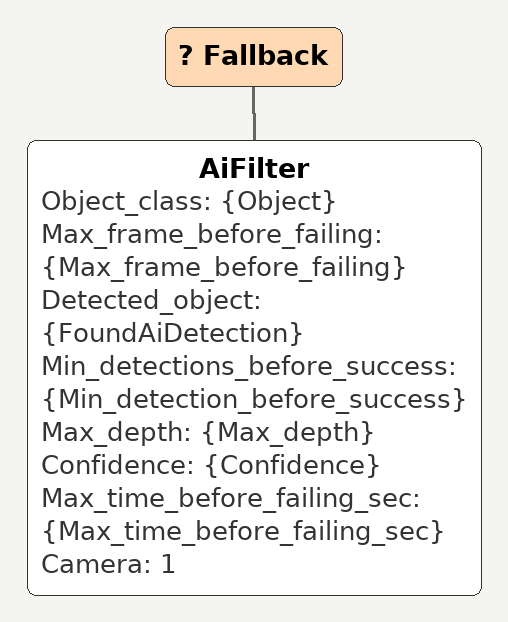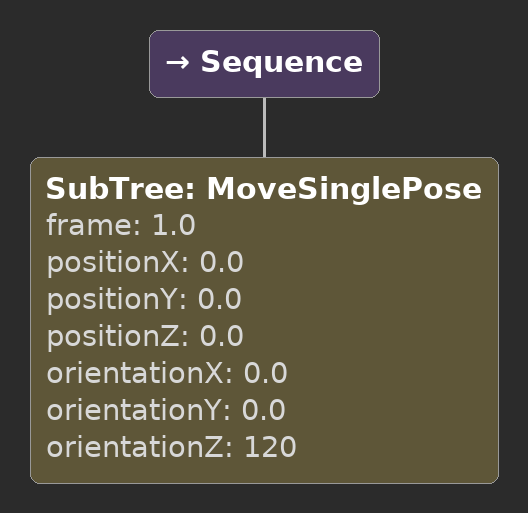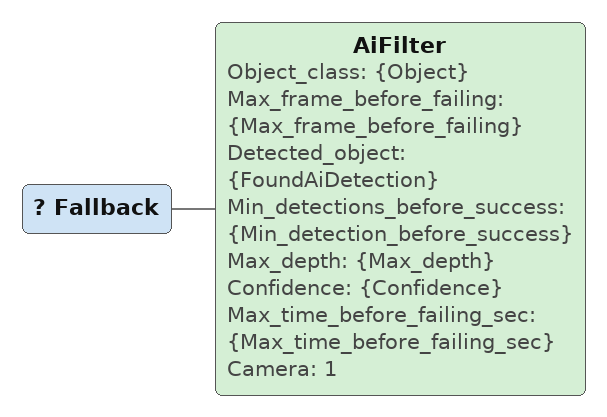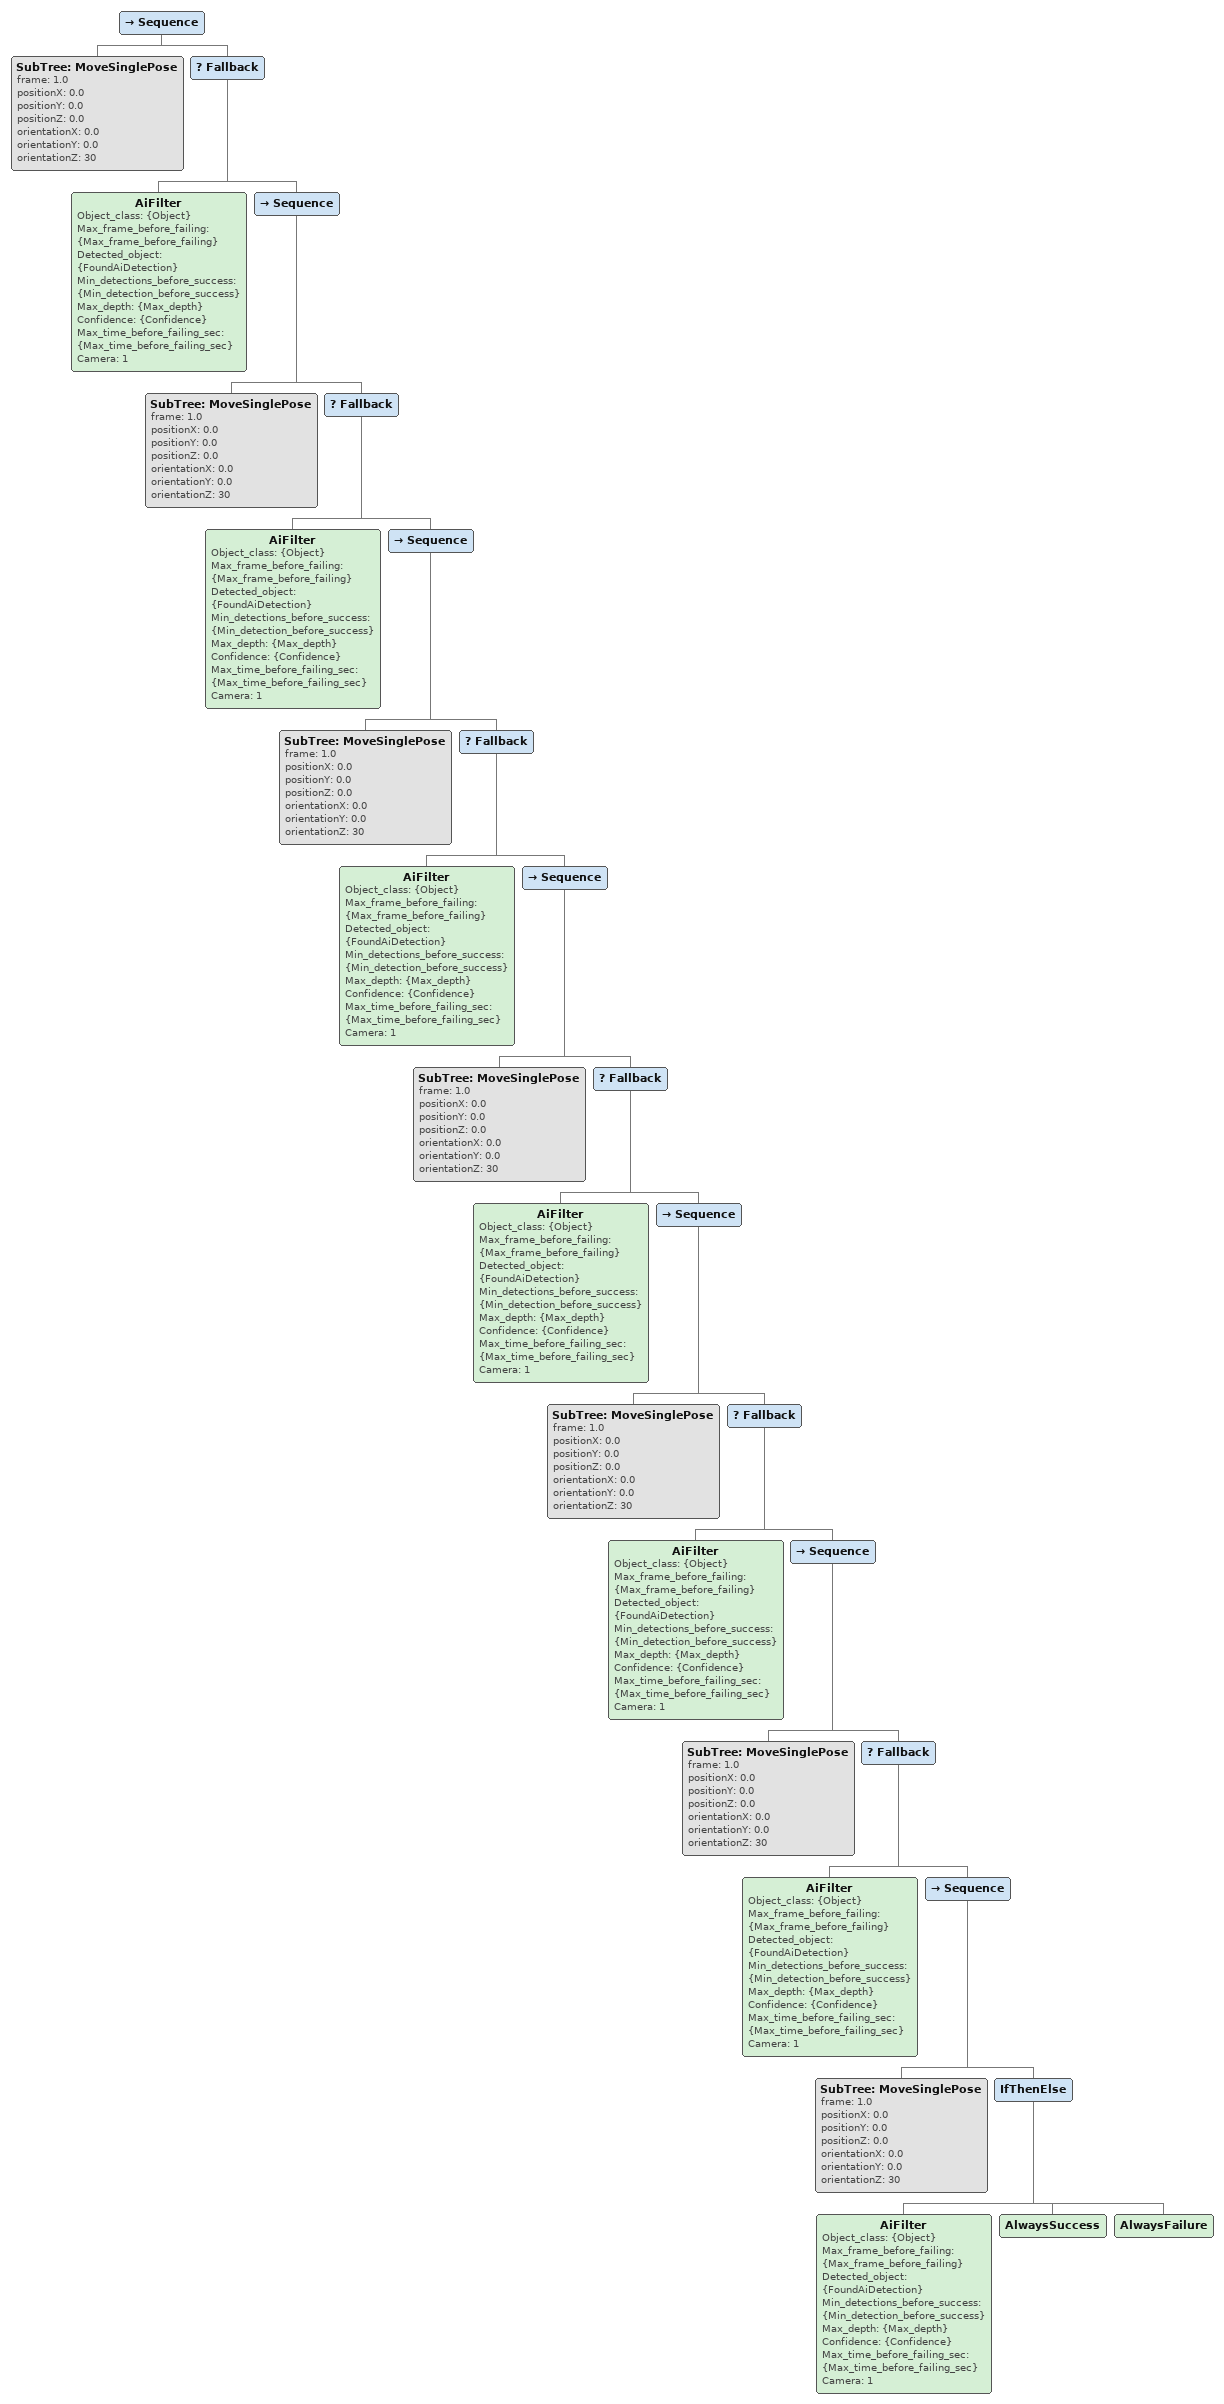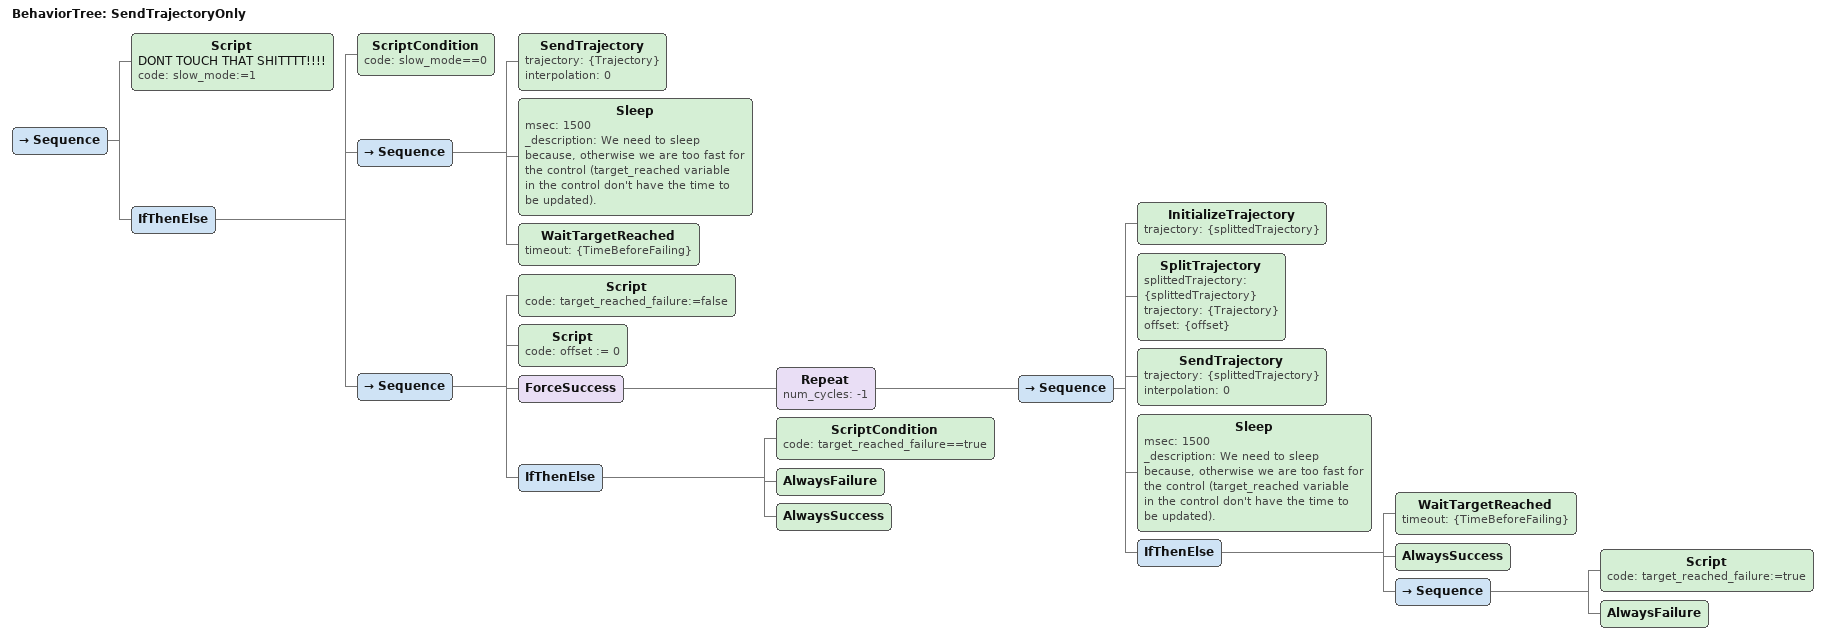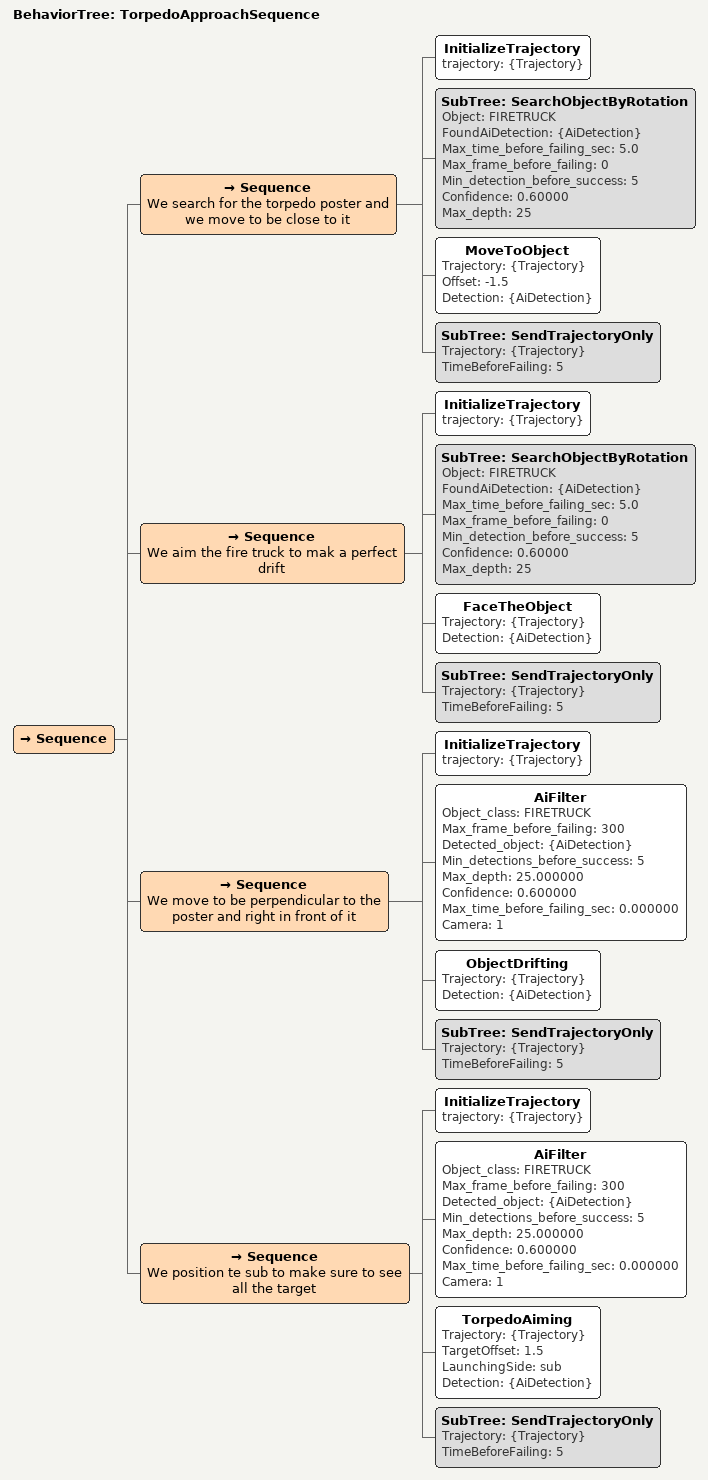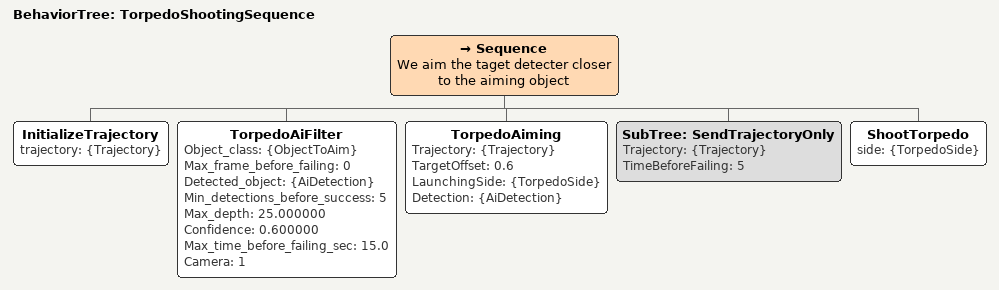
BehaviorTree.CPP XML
<Fallback>
  <AiFilter Object_class="{Object}" Max_frame_before_failing="{Max_frame_before_failing}" Detected_object="{FoundAiDetection}" Min_detections_before_success="{Min_detection_before_success}" Max_depth="{Max_depth}" Confidence="{Confidence}" Max_time_before_failing_sec="{Max_time_before_failing_sec}" Camera="1"/>
</Fallback>

<Sequence>
  <SubTree ID="MoveSinglePose" frame="1.0" positionX="0.0" positionY="0.0" positionZ="0.0" orientationX="0.0" orientationY="0.0" orientationZ="120"/>
</Sequence>

<Fallback>
  <AiFilter Object_class="{Object}" Max_frame_before_failing="{Max_frame_before_failing}" Detected_object="{FoundAiDetection}" Min_detections_before_success="{Min_detection_before_success}" Max_depth="{Max_depth}" Confidence="{Confidence}" Max_time_before_failing_sec="{Max_time_before_failing_sec}" Camera="1"/>
</Fallback>

<Sequence>
  <SubTree ID="MoveSinglePose" frame="1.0" positionX="0.0" positionY="0.0" positionZ="0.0" orientationX="0.0" orientationY="0.0" orientationZ="30"/>
  <Fallback>
    <AiFilter Object_class="{Object}" Max_frame_before_failing="{Max_frame_before_failing}" Detected_object="{FoundAiDetection}" Min_detections_before_success="{Min_detection_before_success}" Max_depth="{Max_depth}" Confidence="{Confidence}" Max_time_before_failing_sec="{Max_time_before_failing_sec}" Camera="1"/>
    <Sequence>
      <SubTree ID="MoveSinglePose" frame="1.0" positionX="0.0" positionY="0.0" positionZ="0.0" orientationX="0.0" orientationY="0.0" orientationZ="30"/>
      <Fallback>
        <AiFilter Object_class="{Object}" Max_frame_before_failing="{Max_frame_before_failing}" Detected_object="{FoundAiDetection}" Min_detections_before_success="{Min_detection_before_success}" Max_depth="{Max_depth}" Confidence="{Confidence}" Max_time_before_failing_sec="{Max_time_before_failing_sec}" Camera="1"/>
        <Sequence>
          <SubTree ID="MoveSinglePose" frame="1.0" positionX="0.0" positionY="0.0" positionZ="0.0" orientationX="0.0" orientationY="0.0" orientationZ="30"/>
          <Fallback>
            <AiFilter Object_class="{Object}" Max_frame_before_failing="{Max_frame_before_failing}" Detected_object="{FoundAiDetection}" Min_detections_before_success="{Min_detection_before_success}" Max_depth="{Max_depth}" Confidence="{Confidence}" Max_time_before_failing_sec="{Max_time_before_failing_sec}" Camera="1"/>
            <Sequence>
              <SubTree ID="MoveSinglePose" frame="1.0" positionX="0.0" positionY="0.0" positionZ="0.0" orientationX="0.0" orientationY="0.0" orientationZ="30"/>
              <Fallback>
                <AiFilter Object_class="{Object}" Max_frame_before_failing="{Max_frame_before_failing}" Detected_object="{FoundAiDetection}" Min_detections_before_success="{Min_detection_before_success}" Max_depth="{Max_depth}" Confidence="{Confidence}" Max_time_before_failing_sec="{Max_time_before_failing_sec}" Camera="1"/>
                <Sequence>
                  <SubTree ID="MoveSinglePose" frame="1.0" positionX="0.0" positionY="0.0" positionZ="0.0" orientationX="0.0" orientationY="0.0" orientationZ="30"/>
                  <Fallback>
                    <AiFilter Object_class="{Object}" Max_frame_before_failing="{Max_frame_before_failing}" Detected_object="{FoundAiDetection}" Min_detections_before_success="{Min_detection_before_success}" Max_depth="{Max_depth}" Confidence="{Confidence}" Max_time_before_failing_sec="{Max_time_before_failing_sec}" Camera="1"/>
                    <Sequence>
                      <SubTree ID="MoveSinglePose" frame="1.0" positionX="0.0" positionY="0.0" positionZ="0.0" orientationX="0.0" orientationY="0.0" orientationZ="30"/>
                      <Fallback>
                        <AiFilter Object_class="{Object}" Max_frame_before_failing="{Max_frame_before_failing}" Detected_object="{FoundAiDetection}" Min_detections_before_success="{Min_detection_before_success}" Max_depth="{Max_depth}" Confidence="{Confidence}" Max_time_before_failing_sec="{Max_time_before_failing_sec}" Camera="1"/>
                        <Sequence>
                          <SubTree ID="MoveSinglePose" frame="1.0" positionX="0.0" positionY="0.0" positionZ="0.0" orientationX="0.0" orientationY="0.0" orientationZ="30"/>
                          <IfThenElse>
                            <AiFilter Object_class="{Object}" Max_frame_before_failing="{Max_frame_before_failing}" Detected_object="{FoundAiDetection}" Min_detections_before_success="{Min_detection_before_success}" Max_depth="{Max_depth}" Confidence="{Confidence}" Max_time_before_failing_sec="{Max_time_before_failing_sec}" Camera="1"/>
                            <AlwaysSuccess/>
                            <AlwaysFailure/>
                          </IfThenElse>
                        </Sequence>
                      </Fallback>
                    </Sequence>
                  </Fallback>
                </Sequence>
              </Fallback>
            </Sequence>
          </Fallback>
        </Sequence>
      </Fallback>
    </Sequence>
  </Fallback>
</Sequence>

<BehaviorTree ID="SendTrajectoryOnly">
  <Sequence>
    <Script name="DONT TOUCH THAT SHITTTT!!!!" code="slow_mode:=1"/>
    <IfThenElse>
      <ScriptCondition code="slow_mode==0"/>
      <Sequence>
        <SendTrajectory trajectory="{Trajectory}" interpolation="0"/>
        <Sleep msec="1500" _description="We need to sleep because, otherwise we are too fast for the control (target_reached variable in the control don't have the time to be updated)."/>
        <WaitTargetReached timeout="{TimeBeforeFailing}"/>
      </Sequence>
      <Sequence>
        <Script code="target_reached_failure:=false"/>
        <Script code="offset := 0"/>
        <ForceSuccess>
          <Repeat num_cycles="-1">
            <Sequence>
              <InitializeTrajectory trajectory="{splittedTrajectory}"/>
              <SplitTrajectory splittedTrajectory="{splittedTrajectory}" trajectory="{Trajectory}" offset="{offset}"/>
              <SendTrajectory trajectory="{splittedTrajectory}" interpolation="0"/>
              <Sleep msec="1500" _description="We need to sleep because, otherwise we are too fast for the control (target_reached variable in the control don't have the time to be updated)."/>
              <IfThenElse>
                <WaitTargetReached timeout="{TimeBeforeFailing}"/>
                <AlwaysSuccess/>
                <Sequence>
                  <Script code="target_reached_failure:=true"/>
                  <AlwaysFailure/>
                </Sequence>
              </IfThenElse>
            </Sequence>
          </Repeat>
        </ForceSuccess>
        <IfThenElse>
          <ScriptCondition code="target_reached_failure==true"/>
          <AlwaysFailure/>
          <AlwaysSuccess/>
        </IfThenElse>
      </Sequence>
    </IfThenElse>
  </Sequence>
</BehaviorTree>

<BehaviorTree ID="TorpedoApproachSequence">
  <Sequence>
    <Sequence name="We search for the torpedo poster and we move to be close to it">
      <InitializeTrajectory trajectory="{Trajectory}"/>
      <SubTree ID="SearchObjectByRotation" Object="FIRETRUCK" FoundAiDetection="{AiDetection}" Max_time_before_failing_sec="5.0" Max_frame_before_failing="0" Min_detection_before_success="5" Confidence="0.60000" Max_depth="25"/>
      <MoveToObject Trajectory="{Trajectory}" Offset="-1.5" Detection="{AiDetection}"/>
      <SubTree ID="SendTrajectoryOnly" Trajectory="{Trajectory}" TimeBeforeFailing="5"/>
    </Sequence>
    <Sequence name="We aim the fire truck to mak a perfect drift">
      <InitializeTrajectory trajectory="{Trajectory}"/>
      <SubTree ID="SearchObjectByRotation" Object="FIRETRUCK" FoundAiDetection="{AiDetection}" Max_time_before_failing_sec="5.0" Max_frame_before_failing="0" Min_detection_before_success="5" Confidence="0.60000" Max_depth="25"/>
      <FaceTheObject Trajectory="{Trajectory}" Detection="{AiDetection}"/>
      <SubTree ID="SendTrajectoryOnly" Trajectory="{Trajectory}" TimeBeforeFailing="5"/>
    </Sequence>
    <Sequence name="We move to be perpendicular to the poster and right in front of it">
      <InitializeTrajectory trajectory="{Trajectory}"/>
      <AiFilter Object_class="FIRETRUCK" Max_frame_before_failing="300" Detected_object="{AiDetection}" Min_detections_before_success="5" Max_depth="25.000000" Confidence="0.600000" Max_time_before_failing_sec="0.000000" Camera="1"/>
      <ObjectDrifting Trajectory="{Trajectory}" Detection="{AiDetection}"/>
      <SubTree ID="SendTrajectoryOnly" Trajectory="{Trajectory}" TimeBeforeFailing="5"/>
    </Sequence>
    <Sequence name="We position te sub to make sure to see all the target">
      <InitializeTrajectory trajectory="{Trajectory}"/>
      <AiFilter Object_class="FIRETRUCK" Max_frame_before_failing="300" Detected_object="{AiDetection}" Min_detections_before_success="5" Max_depth="25.000000" Confidence="0.600000" Max_time_before_failing_sec="0.000000" Camera="1"/>
      <TorpedoAiming Trajectory="{Trajectory}" TargetOffset="1.5" LaunchingSide="sub" Detection="{AiDetection}"/>
      <SubTree ID="SendTrajectoryOnly" Trajectory="{Trajectory}" TimeBeforeFailing="5"/>
    </Sequence>
  </Sequence>
</BehaviorTree>

<BehaviorTree ID="TorpedoShootingSequence">
  <Sequence name="We aim the taget detecter closer to the aiming object">
    <InitializeTrajectory trajectory="{Trajectory}"/>
    <TorpedoAiFilter Object_class="{ObjectToAim}" Max_frame_before_failing="0" Detected_object="{AiDetection}" Min_detections_before_success="5" Max_depth="25.000000" Confidence="0.600000" Max_time_before_failing_sec="15.0" Camera="1"/>
    <TorpedoAiming Trajectory="{Trajectory}" TargetOffset="0.6" LaunchingSide="{TorpedoSide}" Detection="{AiDetection}"/>
    <SubTree ID="SendTrajectoryOnly" Trajectory="{Trajectory}" TimeBeforeFailing="5"/>
    <ShootTorpedo side="{TorpedoSide}"/>
  </Sequence>
</BehaviorTree>
